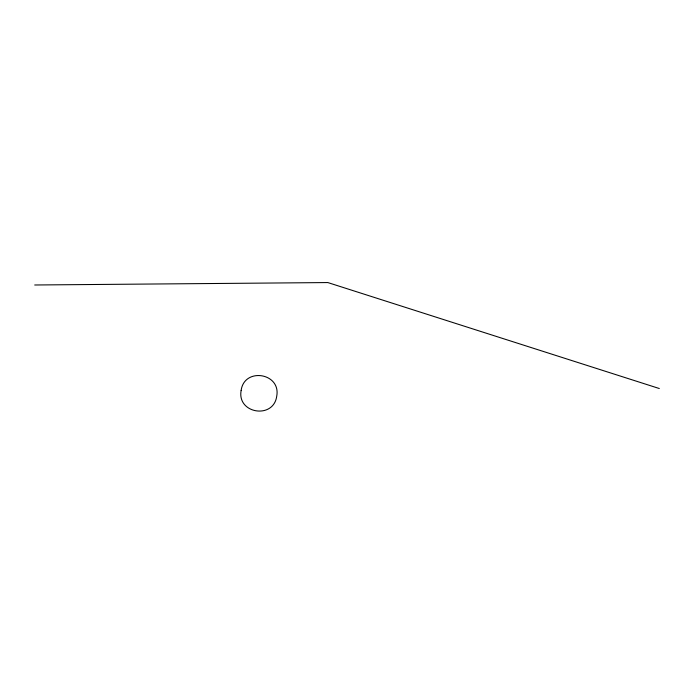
<?xml version="1.0" encoding="UTF-8"?>
<svg xmlns="http://www.w3.org/2000/svg" width="694" height="694" viewBox="0 0 694 694"><rect width="100%" height="100%" fill="white"/><g stroke="black" fill="none" stroke-linecap="round" stroke-linejoin="round"><path stroke-width="1.04" d="M34.7 284.991L327.828 282.562L659.3 388.519M241.148 390.418C236.715 413.685 273.609 419.566 276.724 396.196C281.148 372.921 244.253 367.039 241.148 390.418"/></g></svg>
